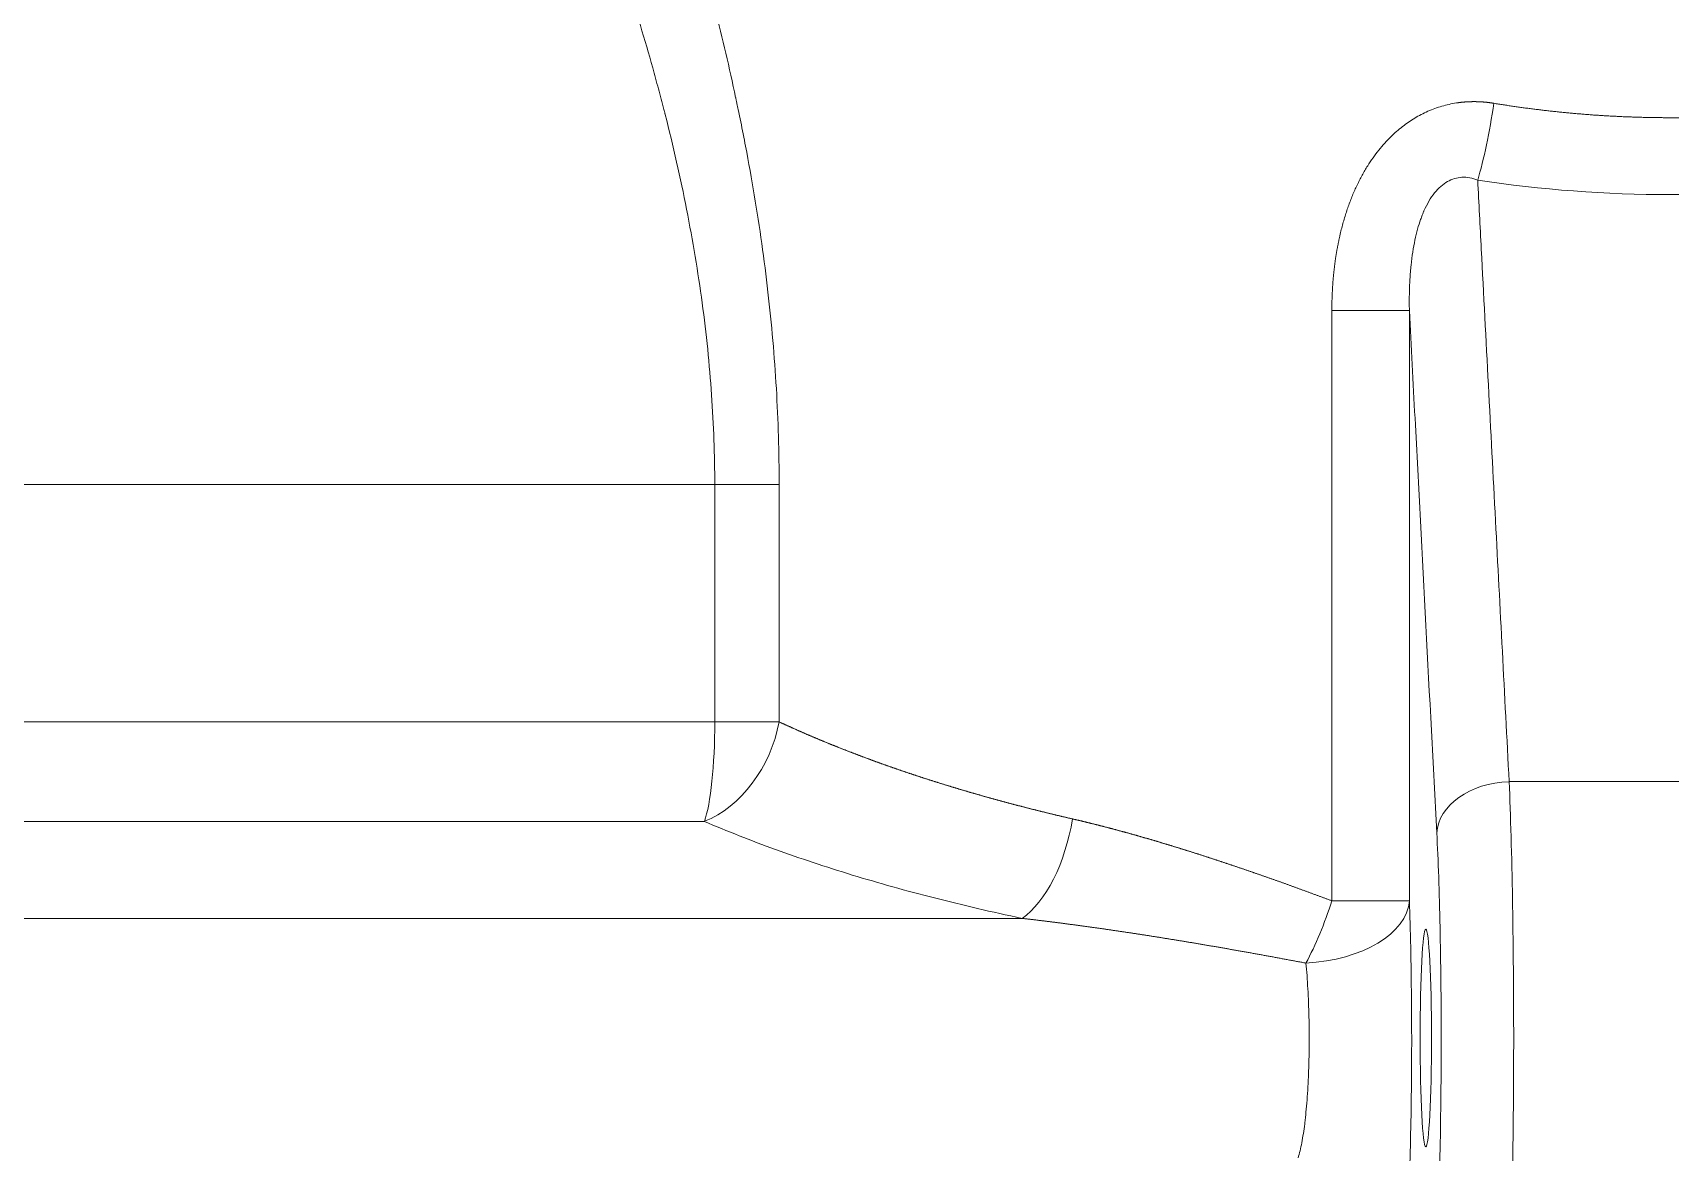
# Model space of a CAD drawing. Header units: millimetres. Extents: x 4664 to 8864, y -38 to 2932.
# Drawn here: x 8230.44 to 8250.1, y 1862 to 1875.44 of the extents above; entities that cross this region are included whole.
import ezdxf

# ---------------------------------------------------------------- set-up
doc = ezdxf.new("R2010")
doc.units = ezdxf.units.MM

msp = doc.modelspace()

# ---------------------------------------------------------------- linework, layer by layer
at = {"lineweight": 5}
for p, q in [((8246.033, 1872.103), (8246.033, 1865.017)), ((8246.964, 1872.103), (8246.033, 1872.103)), ((8246.964, 1865.017), (8246.964, 1872.103)), ((8177.204, 1870.016), (8239.398, 1870.016)), ((8238.625, 1870.016), (8238.625, 1867.166)), ((8239.398, 1867.166), (8239.398, 1870.016)), ((8177.204, 1867.166), (8239.398, 1867.166)), ((8177.731, 1865.971), (8238.5, 1865.971)), ((8246.964, 1865.017), (8246.033, 1865.017)), ((8242.314, 1864.806), (8190.219, 1864.806))]:
    msp.add_line(p, q, dxfattribs=at)
at = {"lineweight": 5, "extrusion": (0, 0, -1)}
for centre, major_axis, ratio, start_param, end_param in [((8247.784, 1874.593), (0.194, 1.291), 0.147239, 1.548635, 2.345114), ((8238.416, 1867.166), (0, -1.306), 0.160054, 4.712389, 5.867354), ((8238.416, 1867.166), (0.512, 1.201), 0.723925, 1.271257, 2.525329), ((8248.162, 1865.832), (0.869, 0.046), 0.706622, 3.215624, 4.749405), ((8242.26, 1866.001), (0.269, 1.278), 0.496345, 1.46651, 2.660432), ((8245.66, 1865.017), (-0.424, -1.235), 0.271308, 4.619582, 5.266853), ((8245.66, 1865.017), (-1.305, -0.048), 0.574398, 3.205572, 4.686148)]:
    msp.add_ellipse(centre, major_axis=major_axis, ratio=ratio, start_param=start_param, end_param=end_param, dxfattribs=at)
msp.add_ellipse((8247.161, 1863.37), major_axis=(0, 1.306), ratio=0.052408, dxfattribs=at)
at = {"lineweight": 5}
for points, knots in [([(8239.398, 1870.016), (8239.398, 1870.207), (8239.392, 1870.591), (8239.367, 1871.168), (8239.325, 1871.746), (8239.266, 1872.326), (8239.192, 1872.908), (8239.102, 1873.492), (8239.032, 1873.882), (8238.976, 1874.175), (8238.957, 1874.273), (8238.927, 1874.419), (8238.912, 1874.493), (8238.894, 1874.578), (8238.885, 1874.621), (8238.88, 1874.643), (8238.878, 1874.653), (8238.877, 1874.659), (8238.876, 1874.661), (8238.876, 1874.663), (8238.876, 1874.663), (8238.876, 1874.664), (8238.876, 1874.664), (8238.875, 1874.664), (8238.875, 1874.664), (8238.875, 1874.664), (8238.838, 1874.84), (8238.759, 1875.193), (8238.63, 1875.722), (8238.493, 1876.251), (8238.396, 1876.604), (8238.297, 1876.957), (8238.247, 1877.133), (8238.143, 1877.486), (8238.09, 1877.662), (8237.983, 1878.015), (8237.928, 1878.191), (8237.846, 1878.455), (8237.804, 1878.588), (8237.755, 1878.742), (8237.731, 1878.819), (8237.718, 1878.858), (8237.712, 1878.877), (8237.709, 1878.886), (8237.708, 1878.891), (8237.707, 1878.894), (8237.706, 1878.895), (8237.706, 1878.895), (8237.706, 1878.896), (8237.706, 1878.896), (8237.706, 1878.896), (8237.706, 1878.896), (8237.601, 1879.224), (8237.497, 1879.548), (8237.342, 1880.026), (8237.239, 1880.342), (8237.088, 1880.809), (8236.941, 1881.269), (8236.798, 1881.721), (8236.707, 1882.018), (8236.64, 1882.239), (8236.607, 1882.349), (8236.569, 1882.476), (8236.551, 1882.54), (8236.542, 1882.572), (8236.537, 1882.587), (8236.535, 1882.595), (8236.534, 1882.599), (8236.533, 1882.601), (8236.533, 1882.602), (8236.533, 1882.603), (8236.532, 1882.603), (8236.532, 1882.603), (8236.446, 1882.899), (8236.367, 1883.186), (8236.225, 1883.738), (8236.162, 1884.005), (8236.052, 1884.518), (8236.006, 1884.764), (8235.933, 1885.238), (8235.906, 1885.464), (8235.889, 1885.681)], [0, 0, 0, 0, 0.03125, 0.0625, 0.09375, 0.125, 0.15625, 0.1875, 0.21875, 0.21875, 0.234375, 0.234375, 0.242187, 0.246094, 0.248047, 0.249023, 0.249512, 0.249756, 0.249878, 0.249939, 0.249969, 0.249985, 0.249992, 0.249996, 0.249996, 0.25, 0.25, 0.28125, 0.3125, 0.34375, 0.375, 0.375, 0.40625, 0.40625, 0.4375, 0.4375, 0.46875, 0.46875, 0.484375, 0.492187, 0.496094, 0.498047, 0.499023, 0.499512, 0.499756, 0.499878, 0.499939, 0.499969, 0.499985, 0.499992, 0.499992, 0.5, 0.5, 0.5625, 0.5625, 0.59375, 0.625, 0.65625, 0.6875, 0.71875, 0.71875, 0.734375, 0.742187, 0.746094, 0.748047, 0.749023, 0.749512, 0.749756, 0.749878, 0.749939, 0.749969, 0.749969, 0.75, 0.75, 0.8125, 0.8125, 0.875, 0.875, 0.9375, 0.9375, 1, 1, 1, 1]), ([(8234.757, 1884.588), (8234.766, 1884.505), (8234.778, 1884.418), (8234.806, 1884.237), (8234.822, 1884.143), (8234.86, 1883.946), (8234.881, 1883.844), (8234.928, 1883.631), (8234.955, 1883.52), (8235.013, 1883.29), (8235.045, 1883.171), (8235.114, 1882.923), (8235.151, 1882.794), (8235.232, 1882.528), (8235.275, 1882.39), (8235.345, 1882.176), (8235.369, 1882.103), (8235.406, 1881.992), (8235.425, 1881.936), (8235.447, 1881.87), (8235.459, 1881.837), (8235.464, 1881.82), (8235.467, 1881.812), (8235.469, 1881.808), (8235.469, 1881.806), (8235.47, 1881.805), (8235.47, 1881.804), (8235.47, 1881.804), (8235.47, 1881.804), (8235.47, 1881.804), (8235.47, 1881.804), (8235.47, 1881.804), (8235.47, 1881.804), (8235.486, 1881.758), (8235.52, 1881.661), (8235.576, 1881.501), (8235.64, 1881.324), (8235.71, 1881.131), (8235.786, 1880.921), (8235.871, 1880.694), (8235.932, 1880.531), (8235.98, 1880.404), (8236.004, 1880.339), (8236.034, 1880.261), (8236.048, 1880.222), (8236.056, 1880.202), (8236.06, 1880.192), (8236.062, 1880.187), (8236.063, 1880.185), (8236.063, 1880.184), (8236.063, 1880.183), (8236.063, 1880.183), (8236.063, 1880.183), (8236.063, 1880.182), (8236.063, 1880.182), (8236.063, 1880.182), (8236.101, 1880.083), (8236.138, 1879.987), (8236.209, 1879.801), (8236.243, 1879.711), (8236.31, 1879.536), (8236.342, 1879.452), (8236.404, 1879.29), (8236.433, 1879.212), (8236.49, 1879.063), (8236.545, 1878.921), (8236.618, 1878.728), (8236.662, 1878.613), (8236.692, 1878.533), (8236.707, 1878.494), (8236.723, 1878.451), (8236.731, 1878.43), (8236.735, 1878.419), (8236.737, 1878.414), (8236.738, 1878.412), (8236.738, 1878.41), (8236.739, 1878.41), (8236.739, 1878.409), (8236.739, 1878.409), (8236.739, 1878.409), (8236.739, 1878.409), (8236.739, 1878.409), (8236.739, 1878.409), (8236.739, 1878.409), (8236.805, 1878.233), (8236.869, 1878.062), (8236.992, 1877.726), (8237.052, 1877.563), (8237.166, 1877.245), (8237.22, 1877.091), (8237.298, 1876.867), (8237.324, 1876.794), (8237.361, 1876.686), (8237.379, 1876.632), (8237.4, 1876.57), (8237.41, 1876.539), (8237.415, 1876.524), (8237.418, 1876.517), (8237.419, 1876.513), (8237.42, 1876.511), (8237.42, 1876.51), (8237.42, 1876.509), (8237.42, 1876.509), (8237.42, 1876.509), (8237.42, 1876.509), (8237.42, 1876.509), (8237.42, 1876.509), (8237.42, 1876.509), (8237.48, 1876.332), (8237.537, 1876.156), (8237.647, 1875.808), (8237.7, 1875.635), (8237.802, 1875.293), (8237.851, 1875.124), (8237.92, 1874.872), (8237.954, 1874.747), (8237.992, 1874.602), (8238.011, 1874.53), (8238.02, 1874.494), (8238.025, 1874.476), (8238.027, 1874.467), (8238.028, 1874.463), (8238.029, 1874.461), (8238.029, 1874.46), (8238.029, 1874.459), (8238.03, 1874.459), (8238.03, 1874.459), (8238.03, 1874.458), (8238.03, 1874.458), (8238.03, 1874.458), (8238.078, 1874.268), (8238.17, 1873.887), (8238.29, 1873.319), (8238.392, 1872.754), (8238.477, 1872.195), (8238.543, 1871.64), (8238.59, 1871.091), (8238.618, 1870.549), (8238.625, 1870.193), (8238.625, 1870.016)], [0, 0, 0, 0, 0.03125, 0.03125, 0.0625, 0.0625, 0.09375, 0.09375, 0.125, 0.125, 0.15625, 0.15625, 0.1875, 0.1875, 0.21875, 0.21875, 0.234375, 0.234375, 0.242188, 0.246094, 0.248047, 0.249023, 0.249512, 0.249756, 0.249878, 0.249939, 0.249969, 0.249985, 0.249992, 0.249996, 0.249998, 0.249998, 0.25, 0.25, 0.265625, 0.28125, 0.296875, 0.3125, 0.328125, 0.34375, 0.359375, 0.359375, 0.367188, 0.371094, 0.373047, 0.374023, 0.374512, 0.374756, 0.374878, 0.374939, 0.374969, 0.374985, 0.374992, 0.374996, 0.374996, 0.375, 0.375, 0.390625, 0.390625, 0.40625, 0.40625, 0.421875, 0.421875, 0.4375, 0.4375, 0.453125, 0.46875, 0.484375, 0.484375, 0.492188, 0.496094, 0.498047, 0.499023, 0.499512, 0.499756, 0.499878, 0.499939, 0.499969, 0.499985, 0.499992, 0.499996, 0.499998, 0.499998, 0.5, 0.5, 0.53125, 0.53125, 0.5625, 0.5625, 0.59375, 0.59375, 0.609375, 0.609375, 0.617188, 0.621094, 0.623047, 0.624023, 0.624512, 0.624756, 0.624878, 0.624939, 0.624969, 0.624985, 0.624992, 0.624996, 0.624998, 0.624998, 0.625, 0.625, 0.65625, 0.65625, 0.6875, 0.6875, 0.71875, 0.71875, 0.734375, 0.742188, 0.746094, 0.748047, 0.749023, 0.749512, 0.749756, 0.749878, 0.749939, 0.749969, 0.749985, 0.749992, 0.749996, 0.749996, 0.75, 0.75, 0.78125, 0.8125, 0.84375, 0.875, 0.90625, 0.9375, 0.96875, 1, 1, 1, 1]), ([(8247.978, 1874.593), (8247.976, 1874.593), (8247.973, 1874.594), (8247.967, 1874.595), (8247.962, 1874.595), (8247.957, 1874.596), (8247.951, 1874.597), (8247.946, 1874.598), (8247.94, 1874.599), (8247.935, 1874.599), (8247.93, 1874.6), (8247.924, 1874.601), (8247.919, 1874.601), (8247.914, 1874.602), (8247.908, 1874.603), (8247.903, 1874.603), (8247.898, 1874.604), (8247.892, 1874.605), (8247.887, 1874.605), (8247.882, 1874.606), (8247.876, 1874.606), (8247.871, 1874.607), (8247.866, 1874.607), (8247.86, 1874.608), (8247.855, 1874.608), (8247.85, 1874.608), (8247.844, 1874.609), (8247.839, 1874.609), (8247.834, 1874.61), (8247.828, 1874.61), (8247.823, 1874.61), (8247.818, 1874.611), (8247.812, 1874.611), (8247.807, 1874.611), (8247.802, 1874.611), (8247.797, 1874.612), (8247.791, 1874.612), (8247.786, 1874.612), (8247.781, 1874.612), (8247.775, 1874.612), (8247.77, 1874.612), (8247.765, 1874.612), (8247.759, 1874.613), (8247.754, 1874.613), (8247.749, 1874.613), (8247.744, 1874.613), (8247.738, 1874.613), (8247.733, 1874.613), (8247.728, 1874.613), (8247.723, 1874.613), (8247.717, 1874.612), (8247.712, 1874.612), (8247.707, 1874.612), (8247.701, 1874.612), (8247.696, 1874.612), (8247.691, 1874.612), (8247.686, 1874.612), (8247.68, 1874.611), (8247.675, 1874.611), (8247.67, 1874.611), (8247.665, 1874.611), (8247.659, 1874.61), (8247.654, 1874.61), (8247.649, 1874.61), (8247.644, 1874.609), (8247.639, 1874.609), (8247.633, 1874.609), (8247.628, 1874.608), (8247.623, 1874.608), (8247.618, 1874.607), (8247.612, 1874.607), (8247.607, 1874.606), (8247.602, 1874.606), (8247.597, 1874.605), (8247.592, 1874.605), (8247.586, 1874.604), (8247.581, 1874.604), (8247.576, 1874.603), (8247.571, 1874.602), (8247.565, 1874.602), (8247.56, 1874.601), (8247.555, 1874.6), (8247.55, 1874.6), (8247.545, 1874.599), (8247.539, 1874.598), (8247.534, 1874.597), (8247.501, 1874.592), (8247.441, 1874.581), (8247.354, 1874.559), (8247.269, 1874.531), (8247.186, 1874.497), (8247.105, 1874.458), (8247.028, 1874.415), (8246.953, 1874.367), (8246.881, 1874.314), (8246.81, 1874.256), (8246.739, 1874.19), (8246.667, 1874.115), (8246.595, 1874.03), (8246.526, 1873.939), (8246.472, 1873.857), (8246.429, 1873.786), (8246.397, 1873.729), (8246.366, 1873.67), (8246.336, 1873.61), (8246.307, 1873.548), (8246.28, 1873.485), (8246.255, 1873.42), (8246.23, 1873.354), (8246.207, 1873.287), (8246.186, 1873.218), (8246.165, 1873.148), (8246.146, 1873.076), (8246.134, 1873.022), (8246.126, 1872.987), (8246.122, 1872.971), (8246.119, 1872.955), (8246.115, 1872.939), (8246.112, 1872.923), (8246.109, 1872.907), (8246.105, 1872.891), (8246.102, 1872.875), (8246.099, 1872.858), (8246.096, 1872.842), (8246.093, 1872.826), (8246.091, 1872.809), (8246.088, 1872.793), (8246.085, 1872.777), (8246.082, 1872.76), (8246.08, 1872.744), (8246.077, 1872.727), (8246.075, 1872.71), (8246.072, 1872.694), (8246.07, 1872.677), (8246.068, 1872.66), (8246.066, 1872.643), (8246.064, 1872.627), (8246.062, 1872.61), (8246.06, 1872.593), (8246.058, 1872.576), (8246.056, 1872.559), (8246.054, 1872.542), (8246.053, 1872.525), (8246.051, 1872.508), (8246.049, 1872.49), (8246.048, 1872.473), (8246.047, 1872.456), (8246.045, 1872.439), (8246.044, 1872.421), (8246.043, 1872.404), (8246.042, 1872.387), (8246.041, 1872.369), (8246.04, 1872.352), (8246.039, 1872.334), (8246.038, 1872.317), (8246.037, 1872.299), (8246.036, 1872.281), (8246.036, 1872.264), (8246.035, 1872.246), (8246.035, 1872.228), (8246.034, 1872.21), (8246.034, 1872.192), (8246.033, 1872.175), (8246.033, 1872.157), (8246.033, 1872.139), (8246.033, 1872.121), (8246.033, 1872.109), (8246.033, 1872.103)], [0, 0, 0, 0, 0.00151, 0.003018, 0.004525, 0.00603, 0.007534, 0.009037, 0.010539, 0.012039, 0.013539, 0.015037, 0.016533, 0.018029, 0.019523, 0.021017, 0.022509, 0.024, 0.02549, 0.026979, 0.028466, 0.029953, 0.031439, 0.032924, 0.034408, 0.035891, 0.037373, 0.038854, 0.040334, 0.041813, 0.043292, 0.044769, 0.046246, 0.047722, 0.049197, 0.050672, 0.052146, 0.053619, 0.055091, 0.056563, 0.058034, 0.059504, 0.060974, 0.062443, 0.063912, 0.06538, 0.066847, 0.068314, 0.069781, 0.071247, 0.072713, 0.074178, 0.075643, 0.077107, 0.078571, 0.080035, 0.081498, 0.082961, 0.084424, 0.085886, 0.087348, 0.08881, 0.090272, 0.091733, 0.093195, 0.094656, 0.096117, 0.097578, 0.099039, 0.1005, 0.101961, 0.103421, 0.104882, 0.106343, 0.107804, 0.109264, 0.110725, 0.112186, 0.113648, 0.115109, 0.11657, 0.118032, 0.119494, 0.120956, 0.122418, 0.12388, 0.125343, 0.150333, 0.175236, 0.200157, 0.2252, 0.250468, 0.275045, 0.299772, 0.324733, 0.350014, 0.375695, 0.406133, 0.437043, 0.468537, 0.500723, 0.518827, 0.537069, 0.555462, 0.574023, 0.592765, 0.611703, 0.63085, 0.65022, 0.669826, 0.68968, 0.709794, 0.73018, 0.750847, 0.755337, 0.759834, 0.764336, 0.768846, 0.773362, 0.777885, 0.782416, 0.786953, 0.791497, 0.796049, 0.800608, 0.805174, 0.809748, 0.81433, 0.81892, 0.823517, 0.828122, 0.832736, 0.837357, 0.841987, 0.846625, 0.851272, 0.855927, 0.860591, 0.865263, 0.869945, 0.874635, 0.879334, 0.884043, 0.88876, 0.893487, 0.898223, 0.902969, 0.907724, 0.912489, 0.917264, 0.922048, 0.926842, 0.931646, 0.936461, 0.941285, 0.94612, 0.950965, 0.95582, 0.960686, 0.965562, 0.970449, 0.975347, 0.980256, 0.985175, 0.990106, 0.995047, 1, 1, 1, 1]), ([(8252.213, 1874.593), (8252.209, 1874.592), (8252.199, 1874.591), (8252.185, 1874.588), (8252.17, 1874.586), (8252.156, 1874.584), (8252.141, 1874.581), (8252.127, 1874.579), (8252.113, 1874.577), (8252.098, 1874.574), (8252.084, 1874.572), (8252.069, 1874.57), (8252.055, 1874.568), (8252.04, 1874.566), (8252.026, 1874.564), (8252.012, 1874.561), (8251.997, 1874.559), (8251.983, 1874.557), (8251.968, 1874.555), (8251.954, 1874.553), (8251.939, 1874.551), (8251.925, 1874.549), (8251.911, 1874.547), (8251.896, 1874.545), (8251.882, 1874.543), (8251.867, 1874.541), (8251.853, 1874.539), (8251.838, 1874.537), (8251.824, 1874.535), (8251.809, 1874.533), (8251.795, 1874.531), (8251.781, 1874.529), (8251.766, 1874.527), (8251.752, 1874.525), (8251.737, 1874.524), (8251.723, 1874.522), (8251.708, 1874.52), (8251.694, 1874.518), (8251.679, 1874.516), (8251.665, 1874.515), (8251.65, 1874.513), (8251.636, 1874.511), (8251.622, 1874.509), (8251.607, 1874.508), (8251.593, 1874.506), (8251.578, 1874.504), (8251.564, 1874.503), (8251.549, 1874.501), (8251.535, 1874.5), (8251.52, 1874.498), (8251.506, 1874.496), (8251.491, 1874.495), (8251.477, 1874.493), (8251.462, 1874.492), (8251.448, 1874.49), (8251.433, 1874.489), (8251.419, 1874.487), (8251.404, 1874.486), (8251.39, 1874.484), (8251.375, 1874.483), (8251.361, 1874.481), (8251.347, 1874.48), (8251.332, 1874.479), (8251.318, 1874.477), (8251.303, 1874.476), (8251.289, 1874.475), (8251.274, 1874.473), (8251.26, 1874.472), (8251.245, 1874.471), (8251.231, 1874.469), (8251.216, 1874.468), (8251.202, 1874.467), (8251.187, 1874.466), (8251.173, 1874.464), (8251.158, 1874.463), (8251.144, 1874.462), (8251.129, 1874.461), (8251.115, 1874.46), (8251.1, 1874.459), (8251.086, 1874.458), (8251.071, 1874.456), (8251.057, 1874.455), (8251.042, 1874.454), (8251.028, 1874.453), (8251.013, 1874.452), (8250.999, 1874.451), (8250.984, 1874.45), (8250.97, 1874.449), (8250.955, 1874.448), (8250.941, 1874.447), (8250.926, 1874.446), (8250.912, 1874.445), (8250.897, 1874.445), (8250.883, 1874.444), (8250.868, 1874.443), (8250.854, 1874.442), (8250.839, 1874.441), (8250.825, 1874.44), (8250.81, 1874.439), (8250.796, 1874.439), (8250.781, 1874.438), (8250.767, 1874.437), (8250.752, 1874.436), (8250.738, 1874.436), (8250.723, 1874.435), (8250.708, 1874.434), (8250.694, 1874.434), (8250.679, 1874.433), (8250.665, 1874.432), (8250.65, 1874.432), (8250.636, 1874.431), (8250.621, 1874.43), (8250.607, 1874.43), (8250.592, 1874.429), (8250.578, 1874.429), (8250.563, 1874.428), (8250.549, 1874.428), (8250.534, 1874.427), (8250.52, 1874.427), (8250.505, 1874.426), (8250.491, 1874.426), (8250.476, 1874.425), (8250.462, 1874.425), (8250.447, 1874.425), (8250.433, 1874.424), (8250.418, 1874.424), (8250.404, 1874.424), (8250.389, 1874.423), (8250.375, 1874.423), (8250.36, 1874.423), (8250.346, 1874.422), (8250.331, 1874.422), (8250.317, 1874.422), (8250.302, 1874.421), (8250.288, 1874.421), (8250.273, 1874.421), (8250.259, 1874.421), (8250.244, 1874.421), (8250.23, 1874.421), (8250.215, 1874.42), (8250.201, 1874.42), (8250.186, 1874.42), (8250.172, 1874.42), (8250.157, 1874.42), (8250.142, 1874.42), (8250.128, 1874.42), (8250.113, 1874.42), (8250.103, 1874.42), (8250.087, 1874.42), (8250.067, 1874.42), (8250.039, 1874.42), (8250.011, 1874.42), (8249.983, 1874.42), (8249.954, 1874.421), (8249.926, 1874.421), (8249.898, 1874.421), (8249.869, 1874.422), (8249.841, 1874.422), (8249.813, 1874.423), (8249.784, 1874.424), (8249.756, 1874.424), (8249.728, 1874.425), (8249.7, 1874.426), (8249.671, 1874.427), (8249.643, 1874.428), (8249.615, 1874.429), (8249.586, 1874.43), (8249.558, 1874.431), (8249.53, 1874.432), (8249.501, 1874.433), (8249.473, 1874.435), (8249.445, 1874.436), (8249.417, 1874.438), (8249.388, 1874.439), (8249.36, 1874.441), (8249.332, 1874.442), (8249.303, 1874.444), (8249.275, 1874.446), (8249.247, 1874.448), (8249.219, 1874.449), (8249.19, 1874.451), (8249.162, 1874.453), (8249.134, 1874.455), (8249.106, 1874.458), (8249.077, 1874.46), (8249.049, 1874.462), (8249.021, 1874.464), (8248.992, 1874.467), (8248.964, 1874.469), (8248.936, 1874.472), (8248.908, 1874.474), (8248.879, 1874.477), (8248.851, 1874.479), (8248.823, 1874.482), (8248.795, 1874.485), (8248.767, 1874.488), (8248.738, 1874.491), (8248.71, 1874.494), (8248.682, 1874.497), (8248.654, 1874.5), (8248.625, 1874.503), (8248.597, 1874.506), (8248.569, 1874.51), (8248.541, 1874.513), (8248.513, 1874.516), (8248.484, 1874.52), (8248.456, 1874.523), (8248.428, 1874.527), (8248.4, 1874.531), (8248.372, 1874.534), (8248.344, 1874.538), (8248.315, 1874.542), (8248.287, 1874.546), (8248.259, 1874.55), (8248.231, 1874.554), (8248.203, 1874.558), (8248.175, 1874.562), (8248.147, 1874.566), (8248.118, 1874.571), (8248.09, 1874.575), (8248.062, 1874.579), (8248.034, 1874.584), (8248.006, 1874.588), (8247.987, 1874.591), (8247.978, 1874.593)], [0, 0, 0, 0, 0.003455, 0.00691, 0.010363, 0.013817, 0.017269, 0.020721, 0.024172, 0.027622, 0.031072, 0.034521, 0.037969, 0.041417, 0.044864, 0.048311, 0.051757, 0.055202, 0.058647, 0.062091, 0.065534, 0.068977, 0.072419, 0.07586, 0.079301, 0.082742, 0.086181, 0.08962, 0.093059, 0.096497, 0.099934, 0.103371, 0.106807, 0.110243, 0.113678, 0.117113, 0.120547, 0.12398, 0.127413, 0.130845, 0.134277, 0.137708, 0.141139, 0.144569, 0.147999, 0.151428, 0.154857, 0.158285, 0.161713, 0.16514, 0.168566, 0.171992, 0.175418, 0.178843, 0.182268, 0.185692, 0.189116, 0.192539, 0.195962, 0.199384, 0.202806, 0.206228, 0.209649, 0.213069, 0.216489, 0.219909, 0.223328, 0.226747, 0.230165, 0.233583, 0.237001, 0.240418, 0.243835, 0.247251, 0.250667, 0.254082, 0.257497, 0.260912, 0.264327, 0.26774, 0.271154, 0.274567, 0.27798, 0.281393, 0.284805, 0.288217, 0.291628, 0.295039, 0.29845, 0.30186, 0.305271, 0.30868, 0.31209, 0.315499, 0.318908, 0.322316, 0.325724, 0.329132, 0.33254, 0.335947, 0.339354, 0.342761, 0.346167, 0.349574, 0.35298, 0.356385, 0.359791, 0.363196, 0.3666, 0.370005, 0.373409, 0.376814, 0.380217, 0.383621, 0.387024, 0.390428, 0.39383, 0.397233, 0.400636, 0.404038, 0.40744, 0.410842, 0.414244, 0.417645, 0.421047, 0.424448, 0.427849, 0.431249, 0.43465, 0.43805, 0.441451, 0.444851, 0.448251, 0.451651, 0.45505, 0.45845, 0.461849, 0.465248, 0.468647, 0.472046, 0.475445, 0.478844, 0.482243, 0.485641, 0.48904, 0.492438, 0.495836, 0.499234, 0.5, 0.506625, 0.513251, 0.519877, 0.526504, 0.533131, 0.539758, 0.546386, 0.553015, 0.559644, 0.566273, 0.572904, 0.579535, 0.586166, 0.592799, 0.599432, 0.606066, 0.612701, 0.619337, 0.625973, 0.632611, 0.639249, 0.645889, 0.652529, 0.659171, 0.665813, 0.672457, 0.679102, 0.685748, 0.692395, 0.699043, 0.705693, 0.712344, 0.718997, 0.72565, 0.732305, 0.738962, 0.74562, 0.752279, 0.75894, 0.765603, 0.772267, 0.778932, 0.7856, 0.792269, 0.798939, 0.805612, 0.812286, 0.818962, 0.82564, 0.832319, 0.839001, 0.845684, 0.85237, 0.859057, 0.865746, 0.872438, 0.879131, 0.885826, 0.892524, 0.899224, 0.905926, 0.91263, 0.919337, 0.926045, 0.932756, 0.93947, 0.946185, 0.952904, 0.959624, 0.966347, 0.973073, 0.979801, 0.986531, 0.993264, 1, 1, 1, 1]), ([(8246.964, 1872.103), (8246.963, 1872.169), (8246.962, 1872.234), (8246.965, 1872.36), (8246.967, 1872.421), (8246.974, 1872.538), (8246.979, 1872.595), (8246.99, 1872.704), (8246.997, 1872.756), (8247.013, 1872.857), (8247.021, 1872.905), (8247.041, 1872.996), (8247.051, 1873.04), (8247.074, 1873.122), (8247.086, 1873.161), (8247.105, 1873.216), (8247.115, 1873.243), (8247.127, 1873.272), (8247.133, 1873.287), (8247.136, 1873.294), (8247.138, 1873.297), (8247.138, 1873.299), (8247.139, 1873.3), (8247.139, 1873.3), (8247.139, 1873.3), (8247.139, 1873.301), (8247.139, 1873.301), (8247.139, 1873.301), (8247.139, 1873.301), (8247.139, 1873.301), (8247.158, 1873.343), (8247.178, 1873.382), (8247.22, 1873.454), (8247.242, 1873.487), (8247.29, 1873.546), (8247.314, 1873.572), (8247.366, 1873.617), (8247.393, 1873.637), (8247.448, 1873.668), (8247.476, 1873.68), (8247.535, 1873.698), (8247.565, 1873.703), (8247.626, 1873.706), (8247.657, 1873.704), (8247.72, 1873.692), (8247.752, 1873.683), (8247.784, 1873.669)], [0, 0, 0, 0, 0.0625, 0.0625, 0.125, 0.125, 0.1875, 0.1875, 0.25, 0.25, 0.3125, 0.3125, 0.375, 0.375, 0.4375, 0.4375, 0.46875, 0.484375, 0.492188, 0.496094, 0.498047, 0.499023, 0.499512, 0.499756, 0.499878, 0.499939, 0.499969, 0.499985, 0.499985, 0.5, 0.5, 0.5625, 0.5625, 0.625, 0.625, 0.6875, 0.6875, 0.75, 0.75, 0.8125, 0.8125, 0.875, 0.875, 0.9375, 0.9375, 1, 1, 1, 1]), ([(8247.784, 1873.669), (8248.546, 1873.555), (8249.322, 1873.496), (8250.876, 1873.497), (8251.645, 1873.555), (8252.408, 1873.669)], [0, 0, 0, 0, 0.5, 0.5, 1, 1, 1, 1]), ([(8247.784, 1873.669), (8247.798, 1873.393), (8247.813, 1873.117), (8247.884, 1871.754), (8247.941, 1870.667), (8248.053, 1868.536), (8248.107, 1867.492), (8248.162, 1866.448)], [0, 0, 0, 0, 0.114698, 0.114698, 0.566236, 0.566236, 1, 1, 1, 1]), ([(8247.293, 1865.832), (8247.271, 1866.242), (8247.25, 1866.652), (8247.184, 1867.902), (8247.14, 1868.741), (8247.075, 1869.99), (8247.053, 1870.401), (8247.009, 1871.241), (8246.987, 1871.672), (8246.964, 1872.103)], [0, 0, 0, 0, 0.196221, 0.196221, 0.597749, 0.597749, 0.793971, 0.793971, 1, 1, 1, 1]), ([(8242.919, 1866.001), (8242.914, 1866.002), (8242.903, 1866.004), (8242.888, 1866.008), (8242.873, 1866.011), (8242.858, 1866.015), (8242.843, 1866.018), (8242.827, 1866.022), (8242.812, 1866.026), (8242.797, 1866.029), (8242.782, 1866.033), (8242.767, 1866.036), (8242.752, 1866.04), (8242.737, 1866.043), (8242.721, 1866.047), (8242.706, 1866.051), (8242.691, 1866.054), (8242.676, 1866.058), (8242.661, 1866.062), (8242.646, 1866.065), (8242.631, 1866.069), (8242.616, 1866.073), (8242.601, 1866.076), (8242.586, 1866.08), (8242.571, 1866.084), (8242.556, 1866.087), (8242.541, 1866.091), (8242.526, 1866.095), (8242.511, 1866.099), (8242.496, 1866.102), (8242.481, 1866.106), (8242.466, 1866.11), (8242.451, 1866.114), (8242.436, 1866.117), (8242.421, 1866.121), (8242.406, 1866.125), (8242.391, 1866.129), (8242.376, 1866.133), (8242.361, 1866.136), (8242.346, 1866.14), (8242.331, 1866.144), (8242.316, 1866.148), (8242.302, 1866.152), (8242.287, 1866.156), (8242.272, 1866.159), (8242.257, 1866.163), (8242.242, 1866.167), (8242.227, 1866.171), (8242.213, 1866.175), (8242.198, 1866.179), (8242.183, 1866.183), (8242.168, 1866.187), (8242.153, 1866.191), (8242.139, 1866.195), (8242.124, 1866.199), (8242.109, 1866.203), (8242.094, 1866.207), (8242.08, 1866.21), (8242.065, 1866.214), (8242.05, 1866.218), (8242.036, 1866.222), (8242.021, 1866.226), (8242.006, 1866.231), (8241.992, 1866.235), (8241.977, 1866.239), (8241.962, 1866.243), (8241.948, 1866.247), (8241.933, 1866.251), (8241.918, 1866.255), (8241.904, 1866.259), (8241.889, 1866.263), (8241.875, 1866.267), (8241.86, 1866.271), (8241.845, 1866.275), (8241.831, 1866.279), (8241.816, 1866.284), (8241.802, 1866.288), (8241.787, 1866.292), (8241.773, 1866.296), (8241.758, 1866.3), (8241.744, 1866.304), (8241.729, 1866.309), (8241.715, 1866.313), (8241.7, 1866.317), (8241.686, 1866.321), (8241.671, 1866.325), (8241.657, 1866.33), (8241.643, 1866.334), (8241.628, 1866.338), (8241.614, 1866.342), (8241.599, 1866.347), (8241.585, 1866.351), (8241.571, 1866.355), (8241.556, 1866.359), (8241.542, 1866.364), (8241.528, 1866.368), (8241.513, 1866.372), (8241.499, 1866.377), (8241.485, 1866.381), (8241.471, 1866.385), (8241.456, 1866.39), (8241.442, 1866.394), (8241.428, 1866.398), (8241.413, 1866.403), (8241.399, 1866.407), (8241.385, 1866.411), (8241.371, 1866.416), (8241.357, 1866.42), (8241.342, 1866.425), (8241.328, 1866.429), (8241.314, 1866.434), (8241.3, 1866.438), (8241.286, 1866.442), (8241.272, 1866.447), (8241.258, 1866.451), (8241.243, 1866.456), (8241.229, 1866.46), (8241.215, 1866.465), (8241.201, 1866.469), (8241.187, 1866.474), (8241.173, 1866.478), (8241.159, 1866.483), (8241.145, 1866.487), (8241.131, 1866.492), (8241.117, 1866.496), (8241.103, 1866.501), (8241.089, 1866.506), (8241.075, 1866.51), (8241.061, 1866.515), (8241.047, 1866.519), (8241.033, 1866.524), (8241.019, 1866.529), (8241.006, 1866.533), (8240.992, 1866.538), (8240.978, 1866.542), (8240.964, 1866.547), (8240.95, 1866.552), (8240.936, 1866.556), (8240.922, 1866.561), (8240.909, 1866.566), (8240.895, 1866.57), (8240.881, 1866.575), (8240.867, 1866.58), (8240.853, 1866.584), (8240.84, 1866.589), (8240.826, 1866.594), (8240.812, 1866.599), (8240.799, 1866.603), (8240.785, 1866.608), (8240.771, 1866.613), (8240.757, 1866.618), (8240.744, 1866.622), (8240.73, 1866.627), (8240.716, 1866.632), (8240.703, 1866.637), (8240.689, 1866.642), (8240.676, 1866.647), (8240.662, 1866.651), (8240.648, 1866.656), (8240.635, 1866.661), (8240.621, 1866.666), (8240.608, 1866.671), (8240.594, 1866.676), (8240.581, 1866.68), (8240.567, 1866.685), (8240.554, 1866.69), (8240.54, 1866.695), (8240.527, 1866.7), (8240.513, 1866.705), (8240.5, 1866.71), (8240.487, 1866.715), (8240.473, 1866.72), (8240.46, 1866.725), (8240.446, 1866.73), (8240.433, 1866.735), (8240.42, 1866.74), (8240.406, 1866.745), (8240.393, 1866.75), (8240.38, 1866.755), (8240.366, 1866.76), (8240.353, 1866.765), (8240.34, 1866.77), (8240.327, 1866.775), (8240.313, 1866.78), (8240.3, 1866.785), (8240.287, 1866.79), (8240.274, 1866.795), (8240.261, 1866.8), (8240.247, 1866.805), (8240.234, 1866.81), (8240.221, 1866.816), (8240.208, 1866.821), (8240.195, 1866.826), (8240.182, 1866.831), (8240.169, 1866.836), (8240.156, 1866.841), (8240.142, 1866.846), (8240.129, 1866.852), (8240.116, 1866.857), (8240.103, 1866.862), (8240.09, 1866.867), (8240.077, 1866.872), (8240.064, 1866.878), (8240.051, 1866.883), (8240.038, 1866.888), (8240.026, 1866.893), (8240.013, 1866.898), (8240, 1866.904), (8239.987, 1866.909), (8239.974, 1866.914), (8239.961, 1866.92), (8239.948, 1866.925), (8239.935, 1866.93), (8239.923, 1866.935), (8239.91, 1866.941), (8239.897, 1866.946), (8239.884, 1866.951), (8239.871, 1866.957), (8239.859, 1866.962), (8239.846, 1866.967), (8239.833, 1866.973), (8239.821, 1866.978), (8239.808, 1866.984), (8239.795, 1866.989), (8239.783, 1866.994), (8239.77, 1867), (8239.757, 1867.005), (8239.745, 1867.011), (8239.732, 1867.016), (8239.72, 1867.021), (8239.707, 1867.027), (8239.694, 1867.032), (8239.682, 1867.038), (8239.669, 1867.043), (8239.657, 1867.049), (8239.644, 1867.054), (8239.632, 1867.06), (8239.619, 1867.065), (8239.607, 1867.071), (8239.595, 1867.076), (8239.582, 1867.082), (8239.57, 1867.087), (8239.557, 1867.093), (8239.545, 1867.099), (8239.533, 1867.104), (8239.52, 1867.11), (8239.508, 1867.115), (8239.496, 1867.121), (8239.483, 1867.127), (8239.471, 1867.132), (8239.459, 1867.138), (8239.447, 1867.143), (8239.434, 1867.149), (8239.422, 1867.155), (8239.41, 1867.16), (8239.402, 1867.164), (8239.398, 1867.166)], [0, 0, 0, 0, 0.0038, 0.007601, 0.011403, 0.015206, 0.01901, 0.022815, 0.026621, 0.030428, 0.034236, 0.038046, 0.041856, 0.045667, 0.049479, 0.053293, 0.057107, 0.060922, 0.064739, 0.068556, 0.072375, 0.076194, 0.080015, 0.083837, 0.087659, 0.091483, 0.095308, 0.099134, 0.102961, 0.106789, 0.110618, 0.114448, 0.118279, 0.122111, 0.125944, 0.129778, 0.133613, 0.13745, 0.141287, 0.145125, 0.148965, 0.152805, 0.156647, 0.16049, 0.164333, 0.168178, 0.172024, 0.175871, 0.179719, 0.183568, 0.187418, 0.191269, 0.195121, 0.198974, 0.202828, 0.206684, 0.21054, 0.214398, 0.218256, 0.222116, 0.225976, 0.229838, 0.233701, 0.237565, 0.24143, 0.245296, 0.249163, 0.253031, 0.2569, 0.260771, 0.264642, 0.268514, 0.272388, 0.276263, 0.280138, 0.284015, 0.287893, 0.291772, 0.295652, 0.299533, 0.303415, 0.307298, 0.311183, 0.315068, 0.318954, 0.322842, 0.326731, 0.33062, 0.334511, 0.338403, 0.342296, 0.34619, 0.350085, 0.353982, 0.357879, 0.361777, 0.365677, 0.369577, 0.373479, 0.377382, 0.381286, 0.385191, 0.389097, 0.393004, 0.396912, 0.400822, 0.404732, 0.408644, 0.412556, 0.41647, 0.420385, 0.424301, 0.428218, 0.432136, 0.436055, 0.439976, 0.443897, 0.44782, 0.451744, 0.455668, 0.459594, 0.463521, 0.467449, 0.471379, 0.475309, 0.47924, 0.483173, 0.487106, 0.491041, 0.494977, 0.498914, 0.502852, 0.506791, 0.510732, 0.514673, 0.518616, 0.522559, 0.526504, 0.53045, 0.534397, 0.538345, 0.542294, 0.546245, 0.550196, 0.554149, 0.558103, 0.562058, 0.566014, 0.569971, 0.573929, 0.577888, 0.581849, 0.58581, 0.589773, 0.593737, 0.597702, 0.601668, 0.605635, 0.609604, 0.613573, 0.617544, 0.621516, 0.625489, 0.629463, 0.633438, 0.637414, 0.641391, 0.64537, 0.64935, 0.653331, 0.657313, 0.661296, 0.66528, 0.669265, 0.673252, 0.67724, 0.681228, 0.685218, 0.689209, 0.693202, 0.697195, 0.70119, 0.705185, 0.709182, 0.71318, 0.717179, 0.721179, 0.725181, 0.729183, 0.733187, 0.737192, 0.741198, 0.745205, 0.749213, 0.753223, 0.757233, 0.761245, 0.765258, 0.769272, 0.773287, 0.777304, 0.781321, 0.78534, 0.78936, 0.793381, 0.797403, 0.801426, 0.805451, 0.809476, 0.813503, 0.817531, 0.82156, 0.82559, 0.829622, 0.833655, 0.837688, 0.841723, 0.845759, 0.849797, 0.853835, 0.857875, 0.861915, 0.865957, 0.87, 0.874045, 0.87809, 0.882137, 0.886185, 0.890233, 0.894284, 0.898335, 0.902387, 0.906441, 0.910496, 0.914552, 0.918609, 0.922667, 0.926727, 0.930788, 0.934849, 0.938912, 0.942977, 0.947042, 0.951109, 0.955176, 0.959245, 0.963316, 0.967387, 0.971459, 0.975533, 0.979608, 0.983684, 0.987761, 0.99184, 0.995919, 1, 1, 1, 1]), ([(8248.162, 1866.448), (8248.179, 1866.043), (8248.193, 1865.556), (8248.206, 1864.77), (8248.21, 1864.496), (8248.214, 1863.934), (8248.216, 1863.652), (8248.216, 1863.084), (8248.214, 1862.796), (8248.21, 1862.238), (8248.206, 1861.967), (8248.197, 1861.44), (8248.191, 1861.186), (8248.178, 1860.714), (8248.171, 1860.495), (8248.162, 1860.292)], [0, 0, 0, 0, 0.25, 0.25, 0.375, 0.375, 0.5, 0.5, 0.625, 0.625, 0.75, 0.75, 0.875, 0.875, 1, 1, 1, 1]), ([(8246.033, 1865.017), (8246.027, 1865.019), (8246.016, 1865.024), (8245.999, 1865.03), (8245.982, 1865.036), (8245.965, 1865.043), (8245.948, 1865.049), (8245.932, 1865.055), (8245.915, 1865.061), (8245.898, 1865.068), (8245.881, 1865.074), (8245.865, 1865.08), (8245.848, 1865.086), (8245.831, 1865.092), (8245.815, 1865.098), (8245.798, 1865.104), (8245.782, 1865.111), (8245.765, 1865.117), (8245.748, 1865.123), (8245.732, 1865.129), (8245.715, 1865.135), (8245.699, 1865.141), (8245.682, 1865.147), (8245.666, 1865.153), (8245.65, 1865.159), (8245.633, 1865.165), (8245.617, 1865.171), (8245.601, 1865.177), (8245.584, 1865.183), (8245.568, 1865.188), (8245.552, 1865.194), (8245.536, 1865.2), (8245.519, 1865.206), (8245.503, 1865.212), (8245.487, 1865.218), (8245.471, 1865.223), (8245.455, 1865.229), (8245.439, 1865.235), (8245.423, 1865.241), (8245.407, 1865.246), (8245.391, 1865.252), (8245.375, 1865.258), (8245.359, 1865.263), (8245.343, 1865.269), (8245.327, 1865.275), (8245.311, 1865.28), (8245.295, 1865.286), (8245.279, 1865.291), (8245.263, 1865.297), (8245.248, 1865.303), (8245.232, 1865.308), (8245.216, 1865.314), (8245.2, 1865.319), (8245.185, 1865.325), (8245.169, 1865.33), (8245.153, 1865.336), (8245.138, 1865.341), (8245.122, 1865.346), (8245.106, 1865.352), (8245.091, 1865.357), (8245.075, 1865.363), (8245.06, 1865.368), (8245.044, 1865.373), (8245.029, 1865.379), (8245.013, 1865.384), (8244.998, 1865.389), (8244.983, 1865.394), (8244.967, 1865.4), (8244.952, 1865.405), (8244.937, 1865.41), (8244.921, 1865.415), (8244.906, 1865.42), (8244.891, 1865.426), (8244.876, 1865.431), (8244.86, 1865.436), (8244.845, 1865.441), (8244.83, 1865.446), (8244.815, 1865.451), (8244.8, 1865.456), (8244.785, 1865.461), (8244.77, 1865.466), (8244.755, 1865.471), (8244.74, 1865.476), (8244.725, 1865.481), (8244.71, 1865.486), (8244.695, 1865.491), (8244.68, 1865.496), (8244.665, 1865.501), (8244.65, 1865.506), (8244.635, 1865.511), (8244.62, 1865.516), (8244.606, 1865.521), (8244.591, 1865.525), (8244.576, 1865.53), (8244.561, 1865.535), (8244.547, 1865.54), (8244.532, 1865.545), (8244.517, 1865.549), (8244.503, 1865.554), (8244.488, 1865.559), (8244.474, 1865.564), (8244.459, 1865.568), (8244.445, 1865.573), (8244.43, 1865.578), (8244.416, 1865.582), (8244.401, 1865.587), (8244.387, 1865.591), (8244.372, 1865.596), (8244.358, 1865.601), (8244.344, 1865.605), (8244.329, 1865.61), (8244.315, 1865.614), (8244.301, 1865.619), (8244.286, 1865.623), (8244.272, 1865.628), (8244.258, 1865.632), (8244.244, 1865.636), (8244.229, 1865.641), (8244.215, 1865.645), (8244.201, 1865.65), (8244.187, 1865.654), (8244.173, 1865.658), (8244.159, 1865.663), (8244.145, 1865.667), (8244.131, 1865.671), (8244.117, 1865.676), (8244.103, 1865.68), (8244.089, 1865.684), (8244.075, 1865.688), (8244.061, 1865.693), (8244.047, 1865.697), (8244.034, 1865.701), (8244.02, 1865.705), (8244.006, 1865.709), (8243.992, 1865.713), (8243.978, 1865.717), (8243.965, 1865.722), (8243.951, 1865.726), (8243.937, 1865.73), (8243.924, 1865.734), (8243.91, 1865.738), (8243.896, 1865.742), (8243.883, 1865.746), (8243.869, 1865.75), (8243.856, 1865.754), (8243.842, 1865.758), (8243.829, 1865.762), (8243.815, 1865.766), (8243.802, 1865.769), (8243.788, 1865.773), (8243.775, 1865.777), (8243.762, 1865.781), (8243.748, 1865.785), (8243.735, 1865.789), (8243.722, 1865.792), (8243.708, 1865.796), (8243.695, 1865.8), (8243.682, 1865.804), (8243.669, 1865.808), (8243.656, 1865.811), (8243.642, 1865.815), (8243.629, 1865.819), (8243.616, 1865.822), (8243.603, 1865.826), (8243.59, 1865.83), (8243.577, 1865.833), (8243.564, 1865.837), (8243.551, 1865.84), (8243.538, 1865.844), (8243.525, 1865.847), (8243.512, 1865.851), (8243.499, 1865.854), (8243.486, 1865.858), (8243.473, 1865.861), (8243.461, 1865.865), (8243.448, 1865.868), (8243.435, 1865.872), (8243.422, 1865.875), (8243.41, 1865.879), (8243.397, 1865.882), (8243.384, 1865.885), (8243.371, 1865.889), (8243.359, 1865.892), (8243.346, 1865.895), (8243.334, 1865.899), (8243.321, 1865.902), (8243.308, 1865.905), (8243.296, 1865.908), (8243.283, 1865.912), (8243.271, 1865.915), (8243.258, 1865.918), (8243.246, 1865.921), (8243.234, 1865.924), (8243.221, 1865.928), (8243.209, 1865.931), (8243.196, 1865.934), (8243.184, 1865.937), (8243.172, 1865.94), (8243.16, 1865.943), (8243.147, 1865.946), (8243.135, 1865.949), (8243.123, 1865.952), (8243.111, 1865.955), (8243.098, 1865.958), (8243.086, 1865.961), (8243.074, 1865.964), (8243.062, 1865.967), (8243.05, 1865.97), (8243.038, 1865.973), (8243.026, 1865.976), (8243.014, 1865.979), (8243.002, 1865.981), (8242.99, 1865.984), (8242.978, 1865.987), (8242.966, 1865.99), (8242.954, 1865.993), (8242.942, 1865.995), (8242.93, 1865.998), (8242.923, 1866), (8242.919, 1866.001)], [0, 0, 0, 0, 0.005293, 0.01058, 0.015861, 0.021134, 0.026402, 0.031663, 0.036918, 0.042166, 0.047407, 0.052642, 0.057871, 0.063093, 0.068309, 0.073519, 0.078722, 0.083918, 0.089108, 0.094292, 0.099469, 0.10464, 0.109804, 0.114962, 0.120113, 0.125258, 0.130397, 0.135529, 0.140655, 0.145774, 0.150887, 0.155993, 0.161093, 0.166187, 0.171274, 0.176354, 0.181429, 0.186497, 0.191558, 0.196613, 0.201662, 0.206704, 0.21174, 0.216769, 0.221792, 0.226809, 0.231819, 0.236823, 0.241821, 0.246812, 0.251796, 0.256775, 0.261746, 0.266712, 0.271671, 0.276624, 0.28157, 0.28651, 0.291443, 0.296371, 0.301291, 0.306206, 0.311114, 0.316015, 0.320911, 0.3258, 0.330682, 0.335558, 0.340428, 0.345292, 0.350149, 0.355, 0.359844, 0.364682, 0.369514, 0.374339, 0.379158, 0.383971, 0.388777, 0.393577, 0.39837, 0.403158, 0.407938, 0.412713, 0.417481, 0.422243, 0.426999, 0.431748, 0.436491, 0.441227, 0.445958, 0.450682, 0.455399, 0.460111, 0.464816, 0.469514, 0.474207, 0.478893, 0.483572, 0.488246, 0.492913, 0.497574, 0.502228, 0.506877, 0.511518, 0.516154, 0.520783, 0.525406, 0.530023, 0.534634, 0.539238, 0.543836, 0.548427, 0.553013, 0.557592, 0.562165, 0.566731, 0.571291, 0.575845, 0.580393, 0.584935, 0.58947, 0.593999, 0.598521, 0.603038, 0.607548, 0.612052, 0.61655, 0.621041, 0.625526, 0.630005, 0.634478, 0.638944, 0.643404, 0.647858, 0.652306, 0.656748, 0.661183, 0.665612, 0.670035, 0.674452, 0.678862, 0.683266, 0.687664, 0.692056, 0.696442, 0.700821, 0.705194, 0.709561, 0.713922, 0.718277, 0.722625, 0.726967, 0.731303, 0.735633, 0.739957, 0.744274, 0.748586, 0.752891, 0.75719, 0.761482, 0.765769, 0.770049, 0.774324, 0.778592, 0.782854, 0.78711, 0.791359, 0.795603, 0.79984, 0.804071, 0.808297, 0.812515, 0.816728, 0.820935, 0.825136, 0.82933, 0.833518, 0.8377, 0.841876, 0.846046, 0.85021, 0.854368, 0.858519, 0.862665, 0.866804, 0.870938, 0.875065, 0.879186, 0.883301, 0.88741, 0.891513, 0.895609, 0.8997, 0.903785, 0.907863, 0.911936, 0.916002, 0.920062, 0.924117, 0.928165, 0.932207, 0.936243, 0.940273, 0.944297, 0.948315, 0.952327, 0.956333, 0.960333, 0.964327, 0.968314, 0.972296, 0.976272, 0.980242, 0.984205, 0.988163, 0.992115, 0.99606, 1, 1, 1, 1]), ([(8238.5, 1865.971), (8238.773, 1865.854), (8239.058, 1865.741), (8239.65, 1865.527), (8239.958, 1865.424), (8240.594, 1865.23), (8240.924, 1865.138), (8241.603, 1864.965), (8241.954, 1864.883), (8242.314, 1864.806)], [0, 0, 0, 0, 0.25, 0.25, 0.5, 0.5, 0.75, 0.75, 1, 1, 1, 1]), ([(8247.293, 1860.907), (8247.301, 1861.07), (8247.309, 1861.245), (8247.322, 1861.622), (8247.328, 1861.826), (8247.337, 1862.247), (8247.34, 1862.464), (8247.345, 1862.911), (8247.346, 1863.141), (8247.346, 1863.823), (8247.341, 1864.281), (8247.323, 1865.119), (8247.31, 1865.507), (8247.293, 1865.832)], [0, 0, 0, 0, 0.125, 0.125, 0.25, 0.25, 0.375, 0.375, 0.5, 0.5, 0.75, 0.75, 1, 1, 1, 1]), ([(8246.901, 1860.738), (8246.922, 1860.91), (8246.94, 1861.165), (8246.962, 1861.647), (8246.968, 1861.82), (8246.979, 1862.192), (8246.983, 1862.391), (8246.992, 1863.001), (8246.993, 1863.435), (8246.987, 1864.06), (8246.984, 1864.267), (8246.976, 1864.657), (8246.97, 1864.842), (8246.964, 1865.017)], [0, 0, 0, 0, 0.25, 0.25, 0.375, 0.375, 0.5, 0.5, 0.75, 0.75, 0.875, 0.875, 1, 1, 1, 1]), ([(8242.314, 1864.806), (8242.32, 1864.806), (8242.332, 1864.804), (8242.349, 1864.802), (8242.367, 1864.8), (8242.384, 1864.798), (8242.402, 1864.796), (8242.419, 1864.794), (8242.437, 1864.792), (8242.455, 1864.79), (8242.472, 1864.788), (8242.49, 1864.786), (8242.508, 1864.784), (8242.526, 1864.781), (8242.544, 1864.779), (8242.562, 1864.777), (8242.58, 1864.775), (8242.598, 1864.773), (8242.616, 1864.77), (8242.634, 1864.768), (8242.652, 1864.766), (8242.67, 1864.764), (8242.689, 1864.761), (8242.707, 1864.759), (8242.725, 1864.757), (8242.744, 1864.754), (8242.762, 1864.752), (8242.781, 1864.75), (8242.799, 1864.747), (8242.818, 1864.745), (8242.837, 1864.742), (8242.855, 1864.74), (8242.874, 1864.737), (8242.893, 1864.735), (8242.912, 1864.732), (8242.931, 1864.73), (8242.95, 1864.727), (8242.969, 1864.725), (8242.988, 1864.722), (8243.007, 1864.72), (8243.026, 1864.717), (8243.045, 1864.714), (8243.065, 1864.712), (8243.084, 1864.709), (8243.103, 1864.706), (8243.123, 1864.704), (8243.142, 1864.701), (8243.161, 1864.698), (8243.181, 1864.696), (8243.201, 1864.693), (8243.22, 1864.69), (8243.24, 1864.687), (8243.26, 1864.685), (8243.279, 1864.682), (8243.299, 1864.679), (8243.319, 1864.676), (8243.339, 1864.673), (8243.359, 1864.67), (8243.379, 1864.667), (8243.399, 1864.664), (8243.419, 1864.661), (8243.439, 1864.658), (8243.459, 1864.655), (8243.48, 1864.652), (8243.5, 1864.649), (8243.52, 1864.646), (8243.541, 1864.643), (8243.561, 1864.64), (8243.581, 1864.637), (8243.602, 1864.634), (8243.623, 1864.631), (8243.643, 1864.628), (8243.664, 1864.625), (8243.685, 1864.622), (8243.705, 1864.618), (8243.726, 1864.615), (8243.747, 1864.612), (8243.768, 1864.609), (8243.789, 1864.605), (8243.81, 1864.602), (8243.831, 1864.599), (8243.852, 1864.596), (8243.873, 1864.592), (8243.894, 1864.589), (8243.916, 1864.586), (8243.937, 1864.582), (8243.958, 1864.579), (8243.98, 1864.575), (8244.001, 1864.572), (8244.023, 1864.568), (8244.044, 1864.565), (8244.066, 1864.561), (8244.087, 1864.558), (8244.109, 1864.554), (8244.131, 1864.551), (8244.153, 1864.547), (8244.174, 1864.544), (8244.196, 1864.54), (8244.218, 1864.537), (8244.24, 1864.533), (8244.262, 1864.529), (8244.284, 1864.526), (8244.306, 1864.522), (8244.329, 1864.518), (8244.351, 1864.515), (8244.373, 1864.511), (8244.395, 1864.507), (8244.418, 1864.503), (8244.44, 1864.5), (8244.463, 1864.496), (8244.485, 1864.492), (8244.508, 1864.488), (8244.53, 1864.484), (8244.553, 1864.48), (8244.576, 1864.476), (8244.598, 1864.473), (8244.621, 1864.469), (8244.644, 1864.465), (8244.667, 1864.461), (8244.69, 1864.457), (8244.713, 1864.453), (8244.736, 1864.449), (8244.759, 1864.445), (8244.782, 1864.441), (8244.805, 1864.437), (8244.828, 1864.432), (8244.852, 1864.428), (8244.875, 1864.424), (8244.898, 1864.42), (8244.922, 1864.416), (8244.945, 1864.412), (8244.969, 1864.408), (8244.992, 1864.403), (8245.016, 1864.399), (8245.04, 1864.395), (8245.063, 1864.391), (8245.087, 1864.386), (8245.111, 1864.382), (8245.135, 1864.378), (8245.159, 1864.373), (8245.183, 1864.369), (8245.207, 1864.365), (8245.231, 1864.36), (8245.255, 1864.356), (8245.279, 1864.352), (8245.303, 1864.347), (8245.327, 1864.343), (8245.352, 1864.338), (8245.376, 1864.334), (8245.4, 1864.329), (8245.425, 1864.325), (8245.449, 1864.32), (8245.474, 1864.316), (8245.498, 1864.311), (8245.523, 1864.306), (8245.548, 1864.302), (8245.572, 1864.297), (8245.597, 1864.293), (8245.622, 1864.288), (8245.647, 1864.283), (8245.672, 1864.279), (8245.697, 1864.274), (8245.713, 1864.271), (8245.722, 1864.269)], [0, 0, 0, 0, 0.005187, 0.010387, 0.0156, 0.020825, 0.026064, 0.031314, 0.036578, 0.041854, 0.047143, 0.052445, 0.05776, 0.063087, 0.068427, 0.073779, 0.079145, 0.084523, 0.089914, 0.095318, 0.100734, 0.106163, 0.111605, 0.11706, 0.122527, 0.128007, 0.1335, 0.139006, 0.144525, 0.150056, 0.1556, 0.161157, 0.166726, 0.172308, 0.177903, 0.183511, 0.189132, 0.194765, 0.200411, 0.20607, 0.211742, 0.217427, 0.223124, 0.228834, 0.234557, 0.240293, 0.246041, 0.251802, 0.257576, 0.263363, 0.269163, 0.274975, 0.2808, 0.286638, 0.292489, 0.298353, 0.304229, 0.310119, 0.316021, 0.321936, 0.327863, 0.333804, 0.339757, 0.345723, 0.351702, 0.357694, 0.363699, 0.369716, 0.375746, 0.381789, 0.387845, 0.393914, 0.399995, 0.40609, 0.412197, 0.418317, 0.42445, 0.430596, 0.436754, 0.442926, 0.44911, 0.455307, 0.461517, 0.46774, 0.473975, 0.480224, 0.486485, 0.492759, 0.499046, 0.505346, 0.511659, 0.517984, 0.524323, 0.530674, 0.537038, 0.543415, 0.549805, 0.556207, 0.562623, 0.569051, 0.575493, 0.581947, 0.588414, 0.594894, 0.601386, 0.607892, 0.61441, 0.620942, 0.627486, 0.634043, 0.640613, 0.647196, 0.653791, 0.6604, 0.667021, 0.673656, 0.680303, 0.686963, 0.693636, 0.700321, 0.70702, 0.713732, 0.720456, 0.727193, 0.733944, 0.740707, 0.747483, 0.754271, 0.761073, 0.767888, 0.774715, 0.781556, 0.788409, 0.795275, 0.802154, 0.809046, 0.815951, 0.822868, 0.829799, 0.836742, 0.843699, 0.850668, 0.85765, 0.864645, 0.871653, 0.878674, 0.885708, 0.892754, 0.899814, 0.906886, 0.913971, 0.921069, 0.92818, 0.935304, 0.942441, 0.949591, 0.956754, 0.963929, 0.971117, 0.978319, 0.985533, 0.99276, 1, 1, 1, 1]), ([(8245.722, 1864.269), (8245.727, 1864.221), (8245.731, 1864.171), (8245.739, 1864.067), (8245.742, 1864.014), (8245.748, 1863.906), (8245.751, 1863.851), (8245.755, 1863.739), (8245.757, 1863.682), (8245.76, 1863.567), (8245.761, 1863.51), (8245.761, 1863.395), (8245.761, 1863.337), (8245.761, 1863.223), (8245.76, 1863.166), (8245.758, 1863.082), (8245.757, 1863.054), (8245.756, 1863.012), (8245.755, 1862.991), (8245.754, 1862.967), (8245.754, 1862.955), (8245.754, 1862.949), (8245.753, 1862.946), (8245.753, 1862.945), (8245.753, 1862.944), (8245.753, 1862.944), (8245.753, 1862.943), (8245.751, 1862.889), (8245.749, 1862.836), (8245.743, 1862.73), (8245.739, 1862.678), (8245.732, 1862.577), (8245.727, 1862.527), (8245.72, 1862.454), (8245.718, 1862.431), (8245.714, 1862.396), (8245.712, 1862.378), (8245.71, 1862.358), (8245.708, 1862.348), (8245.708, 1862.343), (8245.707, 1862.341), (8245.707, 1862.34), (8245.707, 1862.339), (8245.707, 1862.339), (8245.707, 1862.339), (8245.707, 1862.339), (8245.707, 1862.338), (8245.707, 1862.338), (8245.702, 1862.299), (8245.697, 1862.26), (8245.685, 1862.184), (8245.679, 1862.148), (8245.666, 1862.079), (8245.659, 1862.047), (8245.644, 1861.986), (8245.637, 1861.958), (8245.628, 1861.933)], [0, 0, 0, 0, 0.0625, 0.0625, 0.125, 0.125, 0.1875, 0.1875, 0.25, 0.25, 0.3125, 0.3125, 0.375, 0.375, 0.4375, 0.4375, 0.46875, 0.46875, 0.484375, 0.492187, 0.496094, 0.498047, 0.499023, 0.499512, 0.499756, 0.499756, 0.5, 0.5, 0.5625, 0.5625, 0.625, 0.625, 0.6875, 0.6875, 0.71875, 0.71875, 0.734375, 0.742187, 0.746094, 0.748047, 0.749023, 0.749512, 0.749756, 0.749878, 0.749939, 0.749969, 0.749969, 0.75, 0.75, 0.8125, 0.8125, 0.875, 0.875, 0.9375, 0.9375, 1, 1, 1, 1])]:
    msp.add_open_spline(points, degree=3, knots=knots, dxfattribs=at)
msp.add_open_spline([(8248.162, 1866.448), (8249.451, 1866.448), (8250.74, 1866.448), (8252.029, 1866.448)], degree=3, dxfattribs=at)

doc.saveas('drawing.dxf')
